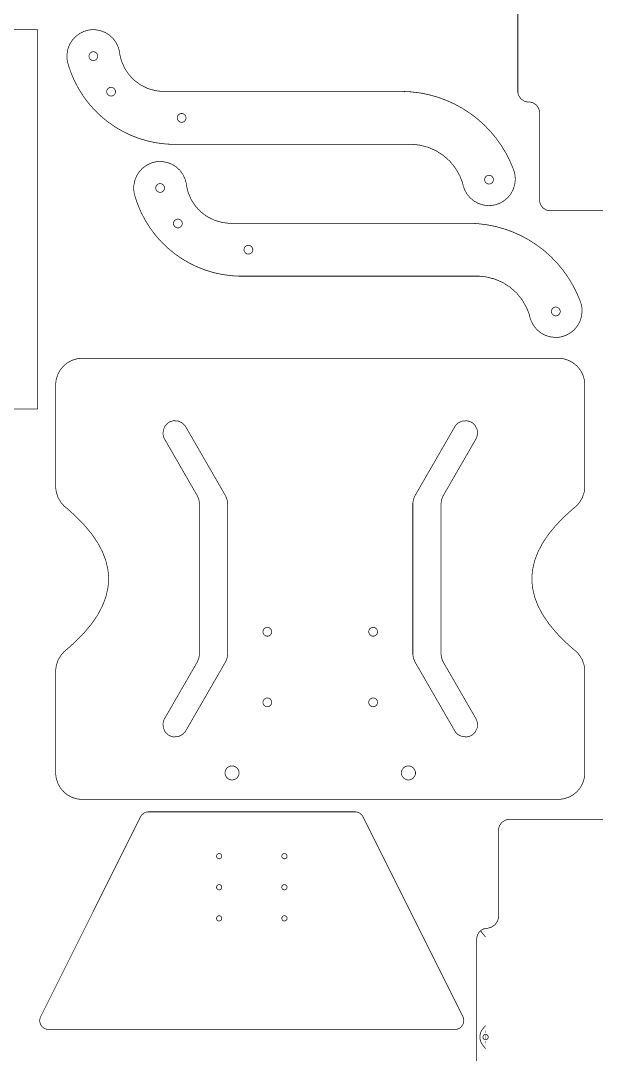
# Model space of a CAD drawing. Extents: x 0 to 72, y 0 to 96.
# Drawn here: x 34.15 to 47, y 30.46 to 53.53 of the extents above; entities that cross this region are included whole.
import ezdxf

# ---------------------------------------------------------------- set-up
doc = ezdxf.new("R2010")
doc.units = 0
doc.layers.get('0').update_dxf_attribs({"linetype": 'CONTINUOUS'})

msp = doc.modelspace()

# ---------------------------------------------------------------- linework, layer by layer
at = {"color": 0}
for points, const_width in [([(45.2442, 51.9501), (45.2442, 56.3333)], 0.01575), ([(34.5254, 53.3251), (23.6988, 53.3251)], 0.01575), ([(34.5254, 44.8607), (34.5254, 53.3251)], 0.01575), ([(36.3547, 52.8139), (36.3508, 52.8433), (36.3274, 52.9303), (36.2788, 53.0357), (36.2117, 53.1281), (36.1288, 53.2053), (36.0328, 53.2654), (35.9262, 53.3063), (35.8118, 53.326), (35.7217, 53.3263), (35.6922, 53.3224), (35.6628, 53.3185), (35.5758, 53.2949), (35.4704, 53.2464), (35.3781, 53.1793), (35.3008, 53.0964), (35.2407, 53.0003), (35.1997, 52.8938), (35.1801, 52.7794), (35.1799, 52.6893), (35.1837, 52.6597), (35.1847, 52.6528), (35.1988, 52.5839), (35.2007, 52.5771)], 0.01575), ([(36.3547, 52.8139), (36.3607, 52.7686), (36.3953, 52.6347), (36.466, 52.4701), (36.5636, 52.3229), (36.6849, 52.1962), (36.8264, 52.0925), (36.985, 52.015), (37.1574, 51.9663), (37.2946, 51.9494), (37.3403, 51.9494)], 0.01575), ([(35.2007, 52.5771), (35.2147, 52.5274), (35.2649, 52.3806), (35.344, 52.1922), (35.4374, 52.0131), (35.5442, 51.8432), (35.6638, 51.6836), (35.7951, 51.5347), (35.9375, 51.3972), (36.0903, 51.2715), (36.2525, 51.1586), (36.4233, 51.0586), (36.6022, 50.9725), (36.7882, 50.9006), (36.9806, 50.8436), (37.1785, 50.8022), (37.381, 50.7769), (37.536, 50.7683), (37.5876, 50.7683)], 0.01575), ([(37.3403, 51.9494), (42.636, 51.9494)], 0.01575), ([(45.1564, 50.1822), (45.1385, 50.2315), (45.0771, 50.3768), (44.9839, 50.5628), (44.8776, 50.7392), (44.759, 50.9058), (44.6288, 51.0621), (44.4874, 51.2075), (44.336, 51.3415), (44.1751, 51.4636), (44.0054, 51.5733), (43.8279, 51.67), (43.6431, 51.7532), (43.4517, 51.8225), (43.2546, 51.8772), (43.0525, 51.9171), (42.846, 51.9413), (42.6885, 51.9494), (42.636, 51.9494)], 0.01575), ([(45.4803, 51.714), (45.4574, 51.714), (45.3883, 51.7326), (45.3132, 51.7832), (45.2626, 51.8583), (45.244, 51.9272), (45.244, 51.9501)], 0.01575), ([(45.4935, 51.714), (45.4803, 51.714)], 0.01575), ([(45.7297, 51.4778), (45.7297, 51.5007), (45.7111, 51.5697), (45.6604, 51.6449), (45.5853, 51.6954), (45.5164, 51.714), (45.4935, 51.714)], 0.01575), ([(45.7297, 49.5224), (45.7297, 51.4778)], 0.01575), ([(37.5876, 50.7683), (42.8492, 50.7683)], 0.01575), ([(44.0175, 49.8793), (44.0042, 49.9276), (43.9479, 50.0683), (43.8503, 50.2399), (43.7276, 50.3914), (43.5833, 50.5208), (43.4201, 50.6256), (43.2413, 50.7033), (43.0499, 50.7517), (42.8993, 50.7683), (42.8492, 50.7683)], 0.01575), ([(37.8456, 49.8728), (37.8417, 49.9022), (37.8182, 49.9893), (37.7696, 50.0947), (37.7025, 50.1869), (37.6196, 50.2643), (37.5236, 50.3244), (37.4169, 50.3653), (37.3026, 50.3849), (37.2125, 50.3851), (37.1831, 50.3812), (37.1535, 50.3775), (37.0665, 50.3539), (36.9612, 50.3053), (36.8688, 50.2382), (36.7917, 50.1553), (36.7315, 50.0593), (36.6906, 49.9528), (36.671, 49.8383), (36.6707, 49.7483), (36.6746, 49.7188), (36.6754, 49.7118), (36.6896, 49.6429), (36.6915, 49.6361)], 0.01575), ([(44.0175, 49.8793), (44.0232, 49.8501), (44.0521, 49.7649), (44.1071, 49.6626), (44.1799, 49.5746), (44.2674, 49.5026), (44.3669, 49.4486), (44.4758, 49.4144), (44.5913, 49.4019), (44.6811, 49.4072), (44.7103, 49.4129), (44.7396, 49.4186), (44.8249, 49.4475), (44.9271, 49.5025), (45.015, 49.5753), (45.0869, 49.6628), (45.141, 49.7624), (45.1751, 49.8713), (45.1878, 49.9867), (45.1824, 50.0765), (45.1767, 50.1057), (45.1754, 50.1122), (45.1585, 50.176), (45.1564, 50.1822)], 0.01575), ([(37.8456, 49.8728), (37.8515, 49.8275), (37.8861, 49.6936), (37.9568, 49.529), (38.0544, 49.3819), (38.1757, 49.2551), (38.3172, 49.1515), (38.4758, 49.0739), (38.6482, 49.0253), (38.7854, 49.0083), (38.8311, 49.0083)], 0.01575), ([(36.6915, 49.6361), (36.7054, 49.5864), (36.7556, 49.4394), (36.8347, 49.2513), (36.9282, 49.0719), (37.035, 48.9022), (37.1544, 48.7425), (37.2858, 48.5938), (37.4283, 48.4561), (37.5811, 48.3306), (37.7433, 48.2175), (37.9142, 48.1175), (38.0931, 48.0314), (38.279, 47.9594), (38.4714, 47.9025), (38.6692, 47.8611), (38.8718, 47.8358), (39.0268, 47.8272), (39.0785, 47.8272)], 0.01575), ([(45.9658, 49.2863), (45.9429, 49.2863), (45.8739, 49.3049), (45.7989, 49.3554), (45.7482, 49.4306), (45.7297, 49.4994), (45.7297, 49.5224)], 0.01575), ([(59.0892, 49.2863), (45.9658, 49.2863)], 0.01575), ([(37.5569, 49.0031), (37.5569, 48.9935), (37.5646, 48.9647), (37.5857, 48.9335), (37.6169, 48.9124), (37.6457, 48.9046), (37.6553, 48.9046), (37.6649, 48.9046), (37.6936, 48.9124), (37.7249, 48.9335), (37.746, 48.9647), (37.7538, 48.9935), (37.7538, 49.0029), (37.7538, 49.0126), (37.746, 49.0414), (37.7249, 49.0726), (37.6936, 49.0938), (37.6649, 49.1014), (37.6553, 49.1014), (37.6457, 49.1014), (37.6169, 49.0938), (37.5857, 49.0726), (37.5646, 49.0414), (37.5569, 49.0126), (37.5569, 49.0029)], 0.01575), ([(38.8311, 49.0083), (44.1268, 49.0083)], 0.01575), ([(46.6472, 47.2411), (46.6293, 47.2906), (46.5679, 47.4358), (46.4747, 47.6217), (46.3685, 47.7982), (46.2497, 47.9649), (46.1194, 48.1211), (45.9782, 48.2665), (45.8268, 48.4006), (45.6658, 48.5226), (45.4963, 48.6322), (45.3187, 48.7289), (45.1339, 48.8122), (44.9425, 48.8814), (44.7454, 48.9362), (44.5432, 48.976), (44.3368, 49.0001), (44.1793, 49.0083), (44.1268, 49.0083)], 0.01575), ([(39.0785, 47.8272), (44.34, 47.8272)], 0.01575), ([(45.5083, 46.9382), (45.495, 46.9867), (45.4388, 47.1272), (45.3411, 47.2988), (45.2185, 47.4504), (45.074, 47.5797), (44.9108, 47.6846), (44.7321, 47.7622), (44.5407, 47.8107), (44.3901, 47.8272), (44.34, 47.8272)], 0.01575), ([(45.5083, 46.9382), (45.514, 46.909), (45.5429, 46.8238), (45.5979, 46.7215), (45.6706, 46.6336), (45.7582, 46.5615), (45.8576, 46.5076), (45.9665, 46.4733), (46.0819, 46.4608), (46.1719, 46.4661), (46.2011, 46.4718), (46.2303, 46.4775), (46.3156, 46.5064), (46.4178, 46.5615), (46.5058, 46.6342), (46.5778, 46.7217), (46.6318, 46.8212), (46.666, 46.9301), (46.6786, 47.0456), (46.6732, 47.1354), (46.6675, 47.1647), (46.6662, 47.1711), (46.6493, 47.2349), (46.6472, 47.2411)], 0.01575), ([(35.5189, 45.995), (35.489, 45.995), (35.3999, 45.9829), (35.2889, 45.9486), (35.1886, 45.8942), (35.1013, 45.8219), (35.029, 45.7346), (34.9747, 45.6343), (34.9403, 45.5235), (34.9283, 45.4342), (34.9283, 45.4044)], 0.01575), ([(35.5189, 45.995), (46.1486, 45.995)], 0.01575), ([(46.7392, 45.4044), (46.7392, 45.4342), (46.7272, 45.5235), (46.6928, 45.6343), (46.6383, 45.7346), (46.5663, 45.8219), (46.4787, 45.8942), (46.3785, 45.9486), (46.2676, 45.9829), (46.1783, 45.995), (46.1486, 45.995)], 0.01575), ([(34.9283, 45.4044), (34.9283, 43.1318)], 0.01575), ([(46.7392, 45.4044), (46.7392, 43.1318)], 0.01575), ([(34.5254, 44.8607), (23.6988, 44.8607)], 0.01575), ([(37.3581, 44.1944), (37.3447, 44.2175), (37.3235, 44.2971), (37.3307, 44.4014), (37.3765, 44.4954), (37.4349, 44.5538), (37.4578, 44.5669), (37.4808, 44.5803), (37.5606, 44.6015), (37.6649, 44.5943), (37.7587, 44.5485), (37.8172, 44.4901), (37.8304, 44.4672)], 0.01575), ([(44.3094, 44.1944), (44.3226, 44.2175), (44.344, 44.2971), (44.3367, 44.4014), (44.2908, 44.4954), (44.2325, 44.5538), (44.2096, 44.5669), (44.1865, 44.5803), (44.1069, 44.6015), (44.0026, 44.5943), (43.9086, 44.5485), (43.8503, 44.4901), (43.8371, 44.4672)], 0.01575), ([(38.714, 42.9367), (37.8304, 44.4672)], 0.01575), ([(42.9533, 42.9367), (43.8371, 44.4672)], 0.01575), ([(38.0842, 42.9367), (37.3581, 44.1944)], 0.01575), ([(43.5833, 42.9367), (44.3094, 44.1944)], 0.01575), ([(34.9283, 43.1318), (34.9283, 43.0994), (34.9426, 43.0024), (34.9843, 42.8806), (35.0514, 42.7708), (35.1171, 42.6978), (35.1419, 42.6771)], 0.01575), ([(46.5254, 42.6771), (46.5504, 42.6978), (46.616, 42.7708), (46.6831, 42.8806), (46.7249, 43.0024), (46.7392, 43.0994), (46.7392, 43.1318)], 0.01575), ([(38.1369, 42.7399), (38.1369, 42.7654), (38.1235, 42.8418), (38.0928, 42.9218), (38.0842, 42.9367)], 0.01575), ([(38.714, 42.9367), (38.7228, 42.9218), (38.7533, 42.8418), (38.7668, 42.7654), (38.7668, 42.7399)], 0.01575), ([(42.9007, 42.7399), (42.9007, 42.7654), (42.914, 42.8418), (42.9447, 42.9218), (42.9533, 42.9367)], 0.01575), ([(43.5833, 42.9367), (43.5747, 42.9218), (43.5439, 42.8418), (43.5306, 42.7654), (43.5306, 42.7399)], 0.01575), ([(36.1094, 41.0738), (36.1094, 41.1239), (36.0943, 41.2742), (36.0489, 41.4746), (35.9733, 41.675), (35.8675, 41.8754), (35.7314, 42.0758), (35.5651, 42.2762), (35.3688, 42.4767), (35.2001, 42.6289), (35.1419, 42.6771)], 0.01575), ([(38.1369, 42.7399), (38.1369, 39.4075)], 0.01575), ([(38.7668, 42.7399), (38.7668, 39.4075)], 0.01575), ([(42.9007, 42.7399), (42.9007, 39.4075)], 0.01575), ([(43.5306, 42.7399), (43.5306, 39.4075)], 0.01575), ([(45.5581, 41.0738), (45.5581, 41.1239), (45.5732, 41.2742), (45.6186, 41.4746), (45.6942, 41.675), (45.7999, 41.8754), (45.936, 42.0758), (46.1022, 42.2762), (46.2986, 42.4767), (46.4672, 42.6289), (46.5254, 42.6771)], 0.01575), ([(35.1419, 39.4704), (35.2001, 39.5186), (35.3688, 39.6708), (35.5651, 39.8713), (35.7314, 40.0717), (35.8675, 40.2721), (35.9733, 40.4725), (36.0489, 40.6729), (36.0943, 40.8733), (36.1094, 41.0236), (36.1094, 41.0738)], 0.01575), ([(46.5254, 39.4704), (46.4672, 39.5186), (46.2986, 39.6708), (46.1022, 39.8713), (45.936, 40.0717), (45.7999, 40.2721), (45.6942, 40.4725), (45.6186, 40.6729), (45.5732, 40.8733), (45.5581, 41.0236), (45.5581, 41.0738)], 0.01575), ([(35.1419, 39.4704), (35.1171, 39.4497), (35.0514, 39.3768), (34.9843, 39.2669), (34.9426, 39.1451), (34.9283, 39.0481), (34.9283, 39.0157)], 0.01575), ([(46.7392, 39.0157), (46.7392, 39.0481), (46.7249, 39.1451), (46.6831, 39.2669), (46.616, 39.3768), (46.5504, 39.4497), (46.5254, 39.4704)], 0.01575), ([(38.0842, 39.2107), (37.3581, 37.9531)], 0.01575), ([(38.714, 39.2107), (37.8304, 37.6803)], 0.01575), ([(38.0842, 39.2107), (38.0928, 39.2257), (38.1235, 39.3057), (38.1369, 39.3821), (38.1369, 39.4075)], 0.01575), ([(38.7668, 39.4075), (38.7668, 39.3821), (38.7533, 39.3057), (38.7228, 39.2257), (38.714, 39.2107)], 0.01575), ([(42.9533, 39.2107), (42.9447, 39.2257), (42.914, 39.3057), (42.9007, 39.3821), (42.9007, 39.4075)], 0.01575), ([(42.9533, 39.2107), (43.8371, 37.6803)], 0.01575), ([(43.5306, 39.4075), (43.5306, 39.3821), (43.5439, 39.3057), (43.5747, 39.2257), (43.5833, 39.2107)], 0.01575), ([(43.5833, 39.2107), (44.3094, 37.9531)], 0.01575), ([(34.9283, 39.0157), (34.9283, 36.7431)], 0.01575), ([(46.7392, 39.0157), (46.7392, 36.7431)], 0.01575), ([(37.3581, 37.9531), (37.3447, 37.93), (37.3235, 37.8504), (37.3307, 37.746), (37.3765, 37.6521), (37.4349, 37.5938), (37.4578, 37.5804), (37.4808, 37.5672), (37.5606, 37.5458), (37.6649, 37.5532), (37.7587, 37.599), (37.8172, 37.6572), (37.8304, 37.6803)], 0.01575), ([(44.3094, 37.9531), (44.3226, 37.93), (44.344, 37.8504), (44.3367, 37.746), (44.2908, 37.6521), (44.2325, 37.5938), (44.2096, 37.5804), (44.1865, 37.5672), (44.1069, 37.5458), (44.0026, 37.5532), (43.9086, 37.599), (43.8503, 37.6572), (43.8371, 37.6803)], 0.01575), ([(34.9283, 36.7431), (34.9283, 36.7133), (34.9403, 36.624), (34.9747, 36.5132), (35.029, 36.4129), (35.1013, 36.3254), (35.1886, 36.2533), (35.2889, 36.1989), (35.3999, 36.1646), (35.489, 36.1525), (35.5189, 36.1525)], 0.01575), ([(46.1486, 36.1525), (46.1783, 36.1525), (46.2676, 36.1646), (46.3785, 36.1989), (46.4787, 36.2533), (46.5663, 36.3254), (46.6383, 36.4129), (46.6928, 36.5132), (46.7272, 36.624), (46.7392, 36.7133), (46.7392, 36.7431)], 0.01575), ([(35.5189, 36.1525), (46.1486, 36.1525)], 0.01575), ([(36.8233, 35.7654), (34.5924, 31.3036)], 0.01575), ([(36.8233, 35.7654), (36.8293, 35.7775), (36.8544, 35.8106), (36.896, 35.8449), (36.9451, 35.8667), (36.986, 35.8743), (36.9996, 35.8743)], 0.01575), ([(41.6117, 35.8743), (36.9994, 35.8743)], 0.01575), ([(41.6117, 35.8743), (41.6253, 35.8743), (41.666, 35.8667), (41.7153, 35.8449), (41.7567, 35.8106), (41.7818, 35.7775), (41.7878, 35.7653)], 0.01575), ([(44.0188, 31.3036), (41.7878, 35.7654)], 0.01575), ([(44.8135, 35.4688), (44.8135, 35.4918), (44.8321, 35.5608), (44.8826, 35.6358), (44.9578, 35.6865), (45.0267, 35.705), (45.0497, 35.705)], 0.01575), ([(45.0497, 35.705), (58.1729, 35.705)], 0.01575), ([(44.8135, 33.5433), (44.8135, 35.4688)], 0.01575), ([(40.0931, 34.8853), (40.0931, 34.8796), (40.0883, 34.8624), (40.0757, 34.8436), (40.0568, 34.831), (40.0396, 34.8263), (40.0339, 34.8263), (40.0282, 34.8263), (40.011, 34.831), (39.9921, 34.8436), (39.9794, 34.8624), (39.9749, 34.8796), (39.9749, 34.8853), (39.9749, 34.8911), (39.9794, 34.9083), (39.9921, 34.9271), (40.011, 34.9397), (40.0282, 34.9444), (40.0339, 34.9444), (40.0396, 34.9444), (40.0568, 34.9397), (40.0757, 34.9271), (40.0883, 34.9083), (40.0929, 34.8911), (40.0929, 34.8853)], 0.01575), ([(40.0931, 34.1917), (40.0931, 34.186), (40.0883, 34.1686), (40.0757, 34.1499), (40.0568, 34.1372), (40.0396, 34.1326), (40.0339, 34.1326), (40.0282, 34.1326), (40.011, 34.1372), (39.9921, 34.1499), (39.9794, 34.1686), (39.9749, 34.186), (39.9749, 34.1917), (39.9749, 34.1974), (39.9794, 34.2147), (39.9921, 34.2335), (40.011, 34.2461), (40.0282, 34.2507), (40.0339, 34.2507), (40.0396, 34.2507), (40.0568, 34.2461), (40.0757, 34.2335), (40.0883, 34.2147), (40.0929, 34.1974), (40.0929, 34.1917)], 0.01575), ([(40.0931, 33.4981), (40.0931, 33.4924), (40.0883, 33.475), (40.0757, 33.4563), (40.0568, 33.4436), (40.0396, 33.439), (40.0339, 33.439), (40.0282, 33.439), (40.011, 33.4436), (39.9921, 33.4563), (39.9794, 33.475), (39.9749, 33.4924), (39.9749, 33.4981), (39.9749, 33.5038), (39.9794, 33.521), (39.9921, 33.5397), (40.011, 33.5525), (40.0282, 33.5571), (40.0339, 33.5571), (40.0396, 33.5571), (40.0568, 33.5525), (40.0757, 33.5397), (40.0883, 33.521), (40.0929, 33.5038), (40.0929, 33.4981)], 0.01575), ([(44.5474, 33.2772), (44.5732, 33.2772), (44.651, 33.2982), (44.7356, 33.3551), (44.7925, 33.4397), (44.8135, 33.5175), (44.8135, 33.5433)], 0.01575), ([(44.3279, 33.041), (44.3279, 33.0539), (44.3335, 33.0922), (44.3497, 33.1403), (44.376, 33.1839), (44.4017, 33.2129), (44.4115, 33.2212)], 0.01575), ([(44.4115, 33.2212), (44.4221, 33.2303), (44.4828, 33.2628), (44.5437, 33.2772), (44.5642, 33.2772)], 0.01575), ([(44.4115, 33.2212), (44.4199, 33.2088), (44.5143, 33.0918), (44.5249, 33.0808)], 0.01575), ([(44.5642, 33.2772), (44.5474, 33.2772)], 0.01575), ([(44.3279, 28.6578), (44.3279, 33.041)], 0.01575), ([(34.7686, 31.0186), (34.7587, 31.0186), (34.7289, 31.0226), (34.6919, 31.034), (34.6586, 31.0521), (34.6294, 31.0761), (34.6053, 31.1053), (34.5871, 31.1386), (34.5757, 31.1756), (34.5717, 31.2054), (34.5717, 31.2153), (34.5715, 31.2229), (34.5769, 31.2608), (34.5892, 31.2971), (34.5926, 31.3039)], 0.01575), ([(44.0186, 31.3038), (44.0272, 31.2867), (44.0392, 31.2283), (44.0294, 31.1535), (43.9924, 31.0878), (43.9479, 31.0481), (43.9308, 31.0394), (43.924, 31.0361), (43.8878, 31.0239), (43.8499, 31.0186), (43.8422, 31.0186)], 0.01575), ([(34.7685, 31.0186), (43.8426, 31.0186)], 0.01575), ([(44.3968, 30.8438), (44.3968, 30.8494), (44.4035, 30.9074), (44.4047, 30.9132)], 0.01575), ([(44.4047, 30.9132), (44.4064, 30.9204), (44.4186, 30.9578), (44.4403, 30.9997), (44.4467, 31.0092)], 0.01575), ([(44.4467, 31.0092), (44.4521, 31.0172), (44.47, 31.0408), (44.4944, 31.0708), (44.5144, 31.094), (44.5233, 31.1039), (44.5243, 31.1049)], 0.01575), ([(44.5243, 31.1049), (44.5244, 31.105), (44.5247, 31.1053), (44.5249, 31.1053)], 0.01575), ([(44.5249, 30.9394), (44.5249, 30.9985)], 0.00512), ([(44.4347, 30.8494), (44.3757, 30.8494)], 0.00512), ([(44.4078, 30.7747), (44.406, 30.7807), (44.3969, 30.8381), (44.3969, 30.8438)], 0.01575), ([(44.4561, 30.6751), (44.4494, 30.6846), (44.4251, 30.7276), (44.4099, 30.7672), (44.4078, 30.7747)], 0.01575), ([(44.5243, 30.5939), (44.5235, 30.5949), (44.5158, 30.6031), (44.4987, 30.6222), (44.4772, 30.6476), (44.4611, 30.6682), (44.4561, 30.6751)], 0.01575), ([(44.4797, 30.8494), (44.5697, 30.8494)], 0.00512), ([(44.5249, 30.8044), (44.5249, 30.8944)], 0.00512), ([(44.5249, 30.7594), (44.5249, 30.7004)], 0.00512), ([(44.6149, 30.8494), (44.6739, 30.8494)], 0.00512), ([(44.5249, 30.5935), (44.5247, 30.5936), (44.5244, 30.5939), (44.5243, 30.5939)], 0.01575)]:
    msp.add_lwpolyline(points, dxfattribs=dict(at, const_width=const_width))
at = {"color": 0, "const_width": 0.01575}
for points in [[(35.6708, 52.7368), (35.6708, 52.7272), (35.6786, 52.6985), (35.6997, 52.6672), (35.731, 52.6461), (35.7597, 52.6383), (35.7693, 52.6383), (35.7788, 52.6383), (35.8075, 52.6461), (35.8387, 52.6672), (35.8599, 52.6985), (35.8676, 52.7272), (35.8676, 52.7368), (35.8676, 52.7464), (35.8599, 52.7751), (35.8387, 52.8064), (35.8075, 52.8275), (35.7788, 52.8353), (35.7693, 52.8353), (35.7597, 52.8353), (35.731, 52.8275), (35.6997, 52.8064), (35.6786, 52.7751), (35.6708, 52.7464), (35.6708, 52.7368)], [(36.0661, 51.944), (36.0661, 51.9346), (36.0738, 51.9057), (36.0949, 51.8744), (36.1261, 51.8535), (36.1549, 51.8457), (36.1644, 51.8457), (36.174, 51.8457), (36.2028, 51.8535), (36.234, 51.8744), (36.2551, 51.9057), (36.2629, 51.9346), (36.2629, 51.944), (36.2629, 51.9536), (36.2551, 51.9824), (36.234, 52.0136), (36.2028, 52.0347), (36.174, 52.0425), (36.1644, 52.0425), (36.1549, 52.0425), (36.1261, 52.0347), (36.0949, 52.0136), (36.0738, 51.9824), (36.0661, 51.9536), (36.0661, 51.944)], [(37.6408, 51.3589), (37.6408, 51.3493), (37.6486, 51.3206), (37.6697, 51.2893), (37.701, 51.2682), (37.7297, 51.2604), (37.7393, 51.2604), (37.7489, 51.2604), (37.7776, 51.2682), (37.8089, 51.2893), (37.83, 51.3206), (37.8378, 51.3493), (37.8378, 51.3589), (37.8378, 51.3685), (37.83, 51.3972), (37.8089, 51.4285), (37.7776, 51.4496), (37.7489, 51.4574), (37.7393, 51.4574), (37.7297, 51.4574), (37.701, 51.4496), (37.6697, 51.4285), (37.6486, 51.3972), (37.6408, 51.3685), (37.6408, 51.3589)], [(44.5028, 49.981), (44.5028, 49.9714), (44.5104, 49.9426), (44.5315, 49.9114), (44.5628, 49.8903), (44.5915, 49.8825), (44.6013, 49.8825), (44.6107, 49.8825), (44.6394, 49.8903), (44.6707, 49.9114), (44.6918, 49.9426), (44.6996, 49.9714), (44.6996, 49.981), (44.6996, 49.9906), (44.6918, 50.0193), (44.6707, 50.0506), (44.6394, 50.0717), (44.6107, 50.0793), (44.6013, 50.0793), (44.5915, 50.0793), (44.5628, 50.0717), (44.5315, 50.0506), (44.5104, 50.0193), (44.5028, 49.9906), (44.5028, 49.981)], [(37.1617, 49.7958), (37.1617, 49.7863), (37.1694, 49.7575), (37.1904, 49.7263), (37.2217, 49.7051), (37.2506, 49.6974), (37.2601, 49.6974), (37.2696, 49.6974), (37.2983, 49.7051), (37.3296, 49.7263), (37.3507, 49.7575), (37.3585, 49.7863), (37.3585, 49.7958), (37.3585, 49.8054), (37.3507, 49.834), (37.3296, 49.8654), (37.2983, 49.8865), (37.2696, 49.8942), (37.2601, 49.8942), (37.2506, 49.8942), (37.2217, 49.8865), (37.1904, 49.8654), (37.1693, 49.834), (37.1617, 49.8054), (37.1617, 49.7958)], [(39.1317, 48.4178), (39.1317, 48.4082), (39.1394, 48.3794), (39.1604, 48.3482), (39.1917, 48.3271), (39.2206, 48.3194), (39.2301, 48.3194), (39.2396, 48.3194), (39.2683, 48.3271), (39.2996, 48.3482), (39.3207, 48.3794), (39.3285, 48.4082), (39.3285, 48.4178), (39.3285, 48.4274), (39.3207, 48.4561), (39.2996, 48.4875), (39.2683, 48.5086), (39.2396, 48.5162), (39.2301, 48.5162), (39.2206, 48.5162), (39.1917, 48.5086), (39.1604, 48.4875), (39.1394, 48.4561), (39.1317, 48.4274), (39.1317, 48.4178)], [(45.9936, 47.0399), (45.9936, 47.0303), (46.0013, 47.0015), (46.0224, 46.9703), (46.0536, 46.9492), (46.0824, 46.9415), (46.0919, 46.9415), (46.1015, 46.9415), (46.1303, 46.9492), (46.1615, 46.9703), (46.1826, 47.0015), (46.1904, 47.0303), (46.1904, 47.0399), (46.1904, 47.0494), (46.1826, 47.0782), (46.1615, 47.1094), (46.1303, 47.1306), (46.1015, 47.1383), (46.0919, 47.1383), (46.0824, 47.1383), (46.0536, 47.1306), (46.0224, 47.1094), (46.0013, 47.0782), (45.9936, 47.0494), (45.9936, 47.0399)], [(39.5542, 39.8926), (39.5542, 39.8831), (39.5619, 39.8543), (39.5831, 39.8231), (39.6143, 39.8019), (39.6431, 39.7942), (39.6526, 39.7942), (39.6622, 39.7942), (39.691, 39.8019), (39.7222, 39.8231), (39.7433, 39.8543), (39.7511, 39.8831), (39.7511, 39.8926), (39.7511, 39.9022), (39.7433, 39.931), (39.7222, 39.9622), (39.691, 39.9833), (39.6622, 39.9911), (39.6526, 39.9911), (39.6431, 39.9911), (39.6143, 39.9833), (39.5831, 39.9622), (39.5619, 39.931), (39.5542, 39.9022), (39.5542, 39.8926)], [(42.1132, 39.8926), (42.1132, 39.8831), (42.1054, 39.8543), (42.0843, 39.8231), (42.0531, 39.8019), (42.0243, 39.7942), (42.0149, 39.7942), (42.0053, 39.7942), (41.9764, 39.8019), (41.9451, 39.8231), (41.9242, 39.8543), (41.9164, 39.8831), (41.9164, 39.8926), (41.9164, 39.9022), (41.9242, 39.931), (41.9451, 39.9622), (41.9764, 39.9833), (42.0053, 39.9911), (42.0149, 39.9911), (42.0243, 39.9911), (42.0531, 39.9833), (42.0843, 39.9622), (42.1054, 39.931), (42.1132, 39.9022), (42.1132, 39.8926)], [(39.5542, 38.3178), (39.5542, 38.3083), (39.5619, 38.2796), (39.5831, 38.2483), (39.6143, 38.2272), (39.6431, 38.2194), (39.6526, 38.2194), (39.6622, 38.2194), (39.691, 38.2272), (39.7222, 38.2483), (39.7433, 38.2796), (39.7511, 38.3083), (39.7511, 38.3178), (39.7511, 38.3274), (39.7433, 38.3561), (39.7222, 38.3874), (39.691, 38.4085), (39.6622, 38.4162), (39.6526, 38.4162), (39.6431, 38.4162), (39.6143, 38.4085), (39.5831, 38.3874), (39.5619, 38.3561), (39.5542, 38.3274), (39.5542, 38.3178)], [(42.1132, 38.3178), (42.1132, 38.3083), (42.1054, 38.2796), (42.0843, 38.2483), (42.0531, 38.2272), (42.0243, 38.2194), (42.0149, 38.2194), (42.0053, 38.2194), (41.9764, 38.2272), (41.9451, 38.2483), (41.9242, 38.2796), (41.9164, 38.3083), (41.9164, 38.3178), (41.9164, 38.3274), (41.9242, 38.3561), (41.9451, 38.3874), (41.9764, 38.4085), (42.0053, 38.4162), (42.0149, 38.4162), (42.0243, 38.4162), (42.0531, 38.4085), (42.0843, 38.3874), (42.1054, 38.3561), (42.1132, 38.3274), (42.1132, 38.3178)], [(38.7078, 36.7431), (38.7078, 36.7276), (38.7201, 36.6818), (38.7539, 36.6317), (38.8039, 36.5979), (38.8499, 36.5856), (38.8653, 36.5856), (38.8806, 36.5856), (38.9265, 36.5979), (38.9765, 36.6317), (39.0103, 36.6818), (39.0228, 36.7278), (39.0228, 36.7431), (39.0228, 36.7585), (39.0103, 36.8043), (38.9765, 36.8544), (38.9265, 36.8882), (38.8806, 36.9006), (38.8653, 36.9006), (38.8499, 36.9006), (38.8039, 36.8882), (38.7539, 36.8544), (38.7201, 36.8043), (38.7078, 36.7585), (38.7078, 36.7431)], [(42.9597, 36.7431), (42.9597, 36.7276), (42.9472, 36.6818), (42.9135, 36.6317), (42.8635, 36.5979), (42.8175, 36.5856), (42.8022, 36.5856), (42.7868, 36.5856), (42.7408, 36.5979), (42.6908, 36.6317), (42.6571, 36.6818), (42.6447, 36.7278), (42.6447, 36.7431), (42.6447, 36.7585), (42.6571, 36.8043), (42.6908, 36.8544), (42.7408, 36.8882), (42.7868, 36.9006), (42.8022, 36.9006), (42.8175, 36.9006), (42.8635, 36.8882), (42.9135, 36.8544), (42.9472, 36.8043), (42.9597, 36.7585), (42.9597, 36.7431)], [(38.5182, 34.8853), (38.5182, 34.8796), (38.5228, 34.8624), (38.5354, 34.8436), (38.5542, 34.831), (38.5714, 34.8263), (38.5772, 34.8263), (38.5829, 34.8263), (38.6001, 34.831), (38.619, 34.8436), (38.6317, 34.8624), (38.6363, 34.8796), (38.6363, 34.8853), (38.6363, 34.8911), (38.6317, 34.9083), (38.619, 34.9271), (38.6001, 34.9397), (38.5829, 34.9444), (38.5772, 34.9444), (38.5714, 34.9444), (38.5542, 34.9397), (38.5354, 34.9271), (38.5228, 34.9083), (38.5182, 34.8911), (38.5182, 34.8853)], [(38.5182, 34.1917), (38.5182, 34.186), (38.5228, 34.1686), (38.5354, 34.1499), (38.5542, 34.1372), (38.5714, 34.1326), (38.5772, 34.1326), (38.5829, 34.1326), (38.6001, 34.1372), (38.619, 34.1499), (38.6317, 34.1686), (38.6363, 34.186), (38.6363, 34.1917), (38.6363, 34.1974), (38.6317, 34.2147), (38.619, 34.2335), (38.6001, 34.2461), (38.5829, 34.2507), (38.5772, 34.2507), (38.5714, 34.2507), (38.5542, 34.2461), (38.5354, 34.2335), (38.5228, 34.2147), (38.5182, 34.1974), (38.5182, 34.1917)], [(38.5182, 33.4981), (38.5182, 33.4924), (38.5228, 33.475), (38.5354, 33.4563), (38.5542, 33.4436), (38.5714, 33.439), (38.5772, 33.439), (38.5829, 33.439), (38.6001, 33.4436), (38.619, 33.4563), (38.6317, 33.475), (38.6363, 33.4924), (38.6363, 33.4981), (38.6363, 33.5038), (38.6317, 33.521), (38.619, 33.5397), (38.6001, 33.5525), (38.5829, 33.5571), (38.5772, 33.5571), (38.5714, 33.5571), (38.5542, 33.5525), (38.5354, 33.5397), (38.5228, 33.521), (38.5182, 33.5038), (38.5182, 33.4981)], [(44.4657, 30.8494), (44.4657, 30.8438), (44.4703, 30.8264), (44.4831, 30.8076), (44.5018, 30.795), (44.519, 30.7904), (44.5249, 30.7904), (44.5306, 30.7904), (44.5478, 30.795), (44.5665, 30.8076), (44.5792, 30.8264), (44.5839, 30.8438), (44.5839, 30.8494), (44.5839, 30.8551), (44.5792, 30.8724), (44.5665, 30.8911), (44.5478, 30.9039), (44.5306, 30.9085), (44.5249, 30.9085), (44.519, 30.9085), (44.5018, 30.9039), (44.4831, 30.8911), (44.4703, 30.8724), (44.4657, 30.8551), (44.4657, 30.8494)]]:
    msp.add_lwpolyline(points, close=True, dxfattribs=at)

doc.saveas('drawing.dxf')
